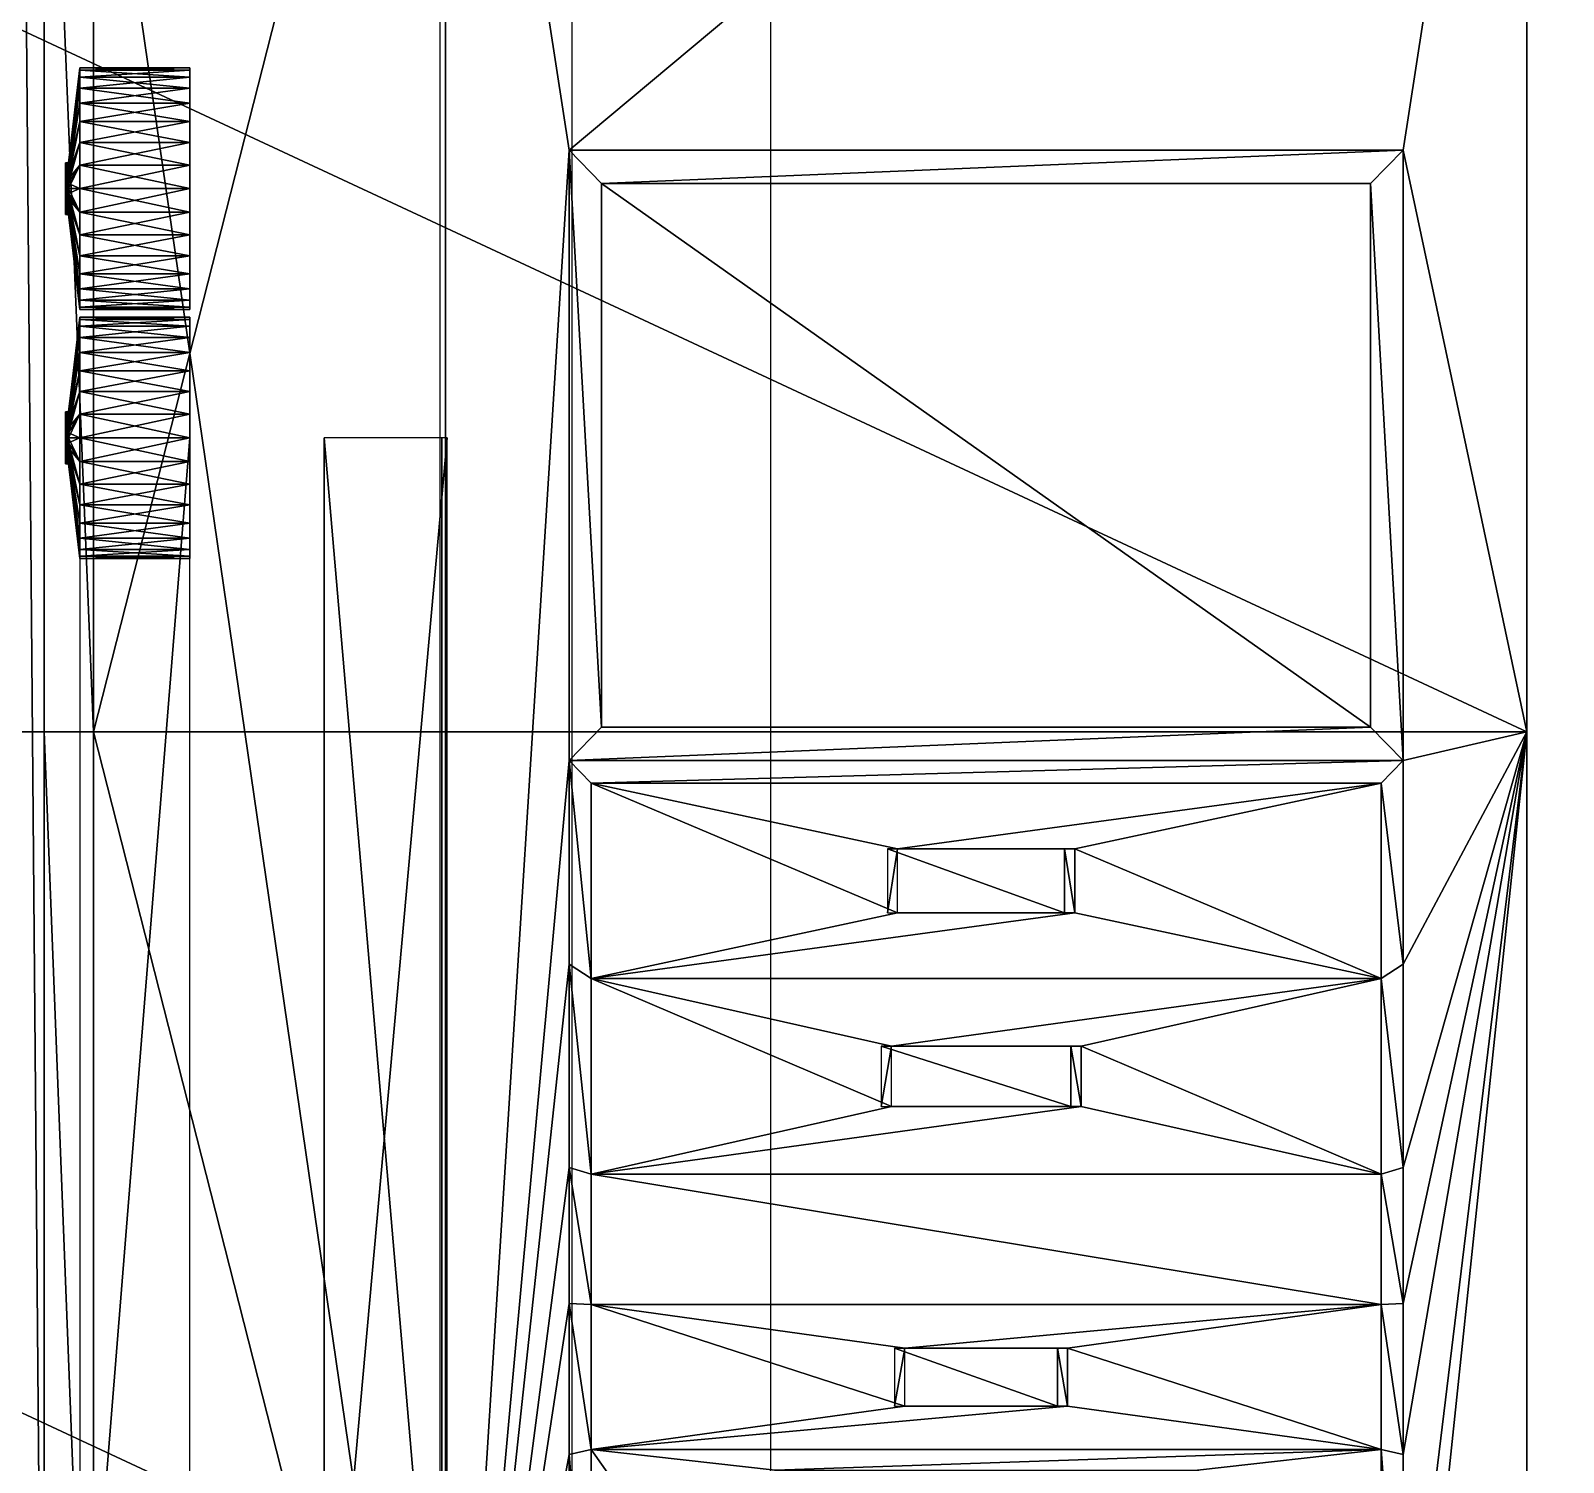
# Model space of a CAD drawing. Units: millimetres at full size, sheet at 1:50. Extents: x -9750 to 9750, y -6680 to 6675.
# Drawn here: x -78.2 to 153.6, y 1553.4 to 1769.9 of the extents above; entities that cross this region are included whole.
import ezdxf

# ---------------------------------------------------------------- set-up
doc = ezdxf.new("R2010")
doc.units = ezdxf.units.MM
doc.header["$LTSCALE"] = 50
doc.layers.add('0-9_部品実装', color=7, linetype='Continuous')
doc.layers.add('0-A_汎用オブジェクト（実装）', color=4, linetype='Continuous')

msp = doc.modelspace()

# ---------------------------------------------------------------- wipeouts: each hides what was drawn before it
msp.add_wipeout([(-3365.77, 3792.05), (-3365.77, -1764.95), (296.23, -1764.95), (296.23, -1764.95)])

# ---------------------------------------------------------------- next in the draw order: wipeouts: each hides what was drawn before it
msp.add_wipeout([(-3365.77, 3792.05), (296.23, -1764.95), (296.23, 3792.05), (296.23, 3792.05)])

# ---------------------------------------------------------------- next in the draw order: wipeouts: each hides what was drawn before it
msp.add_wipeout([(-285.56, 1436.29), (296.23, 1436.29), (296.23, 1779.3), (296.23, 1779.3)])

# ---------------------------------------------------------------- next in the draw order: wipeouts: each hides what was drawn before it
msp.add_wipeout([(-285.56, 1436.29), (296.23, 1779.3), (-285.56, 1779.3), (-285.56, 1779.3)])

# ---------------------------------------------------------------- next in the draw order: linework, layer by layer
at = {"layer": '0-A_汎用オブジェクト（実装）'}
for p, q in [((-54.1, 1762.91), (-54.1, 1764.31)), ((-54.1, 1758.96), (-54.1, 1764.31)), ((-54.1, 1746.04), (-54.1, 1764.31)), ((-54.1, 1764.31), (-54.1, 1758.96)), ((-54.1, 1764.31), (-54.1, 1746.04)), ((-54.1, 1746.04), (-54.1, 1764.31)), ((-54.1, 1758.96), (-54.1, 1762.91)), ((-54.1, 1762.91), (-54.1, 1758.96)), ((-54.1, 1746.04), (-54.1, 1758.96)), ((-54.1, 1753.03), (-54.1, 1758.96)), ((-54.1, 1758.96), (-54.1, 1753.03)), ((-54.1, 1758.96), (-54.1, 1746.04)), ((-54.1, 1746.04), (-54.1, 1753.03)), ((-54.1, 1753.03), (-54.1, 1746.04)), ((-72.9, 1749.95), (-72.9, 1749.65)), ((-72.9, 1749.65), (-72.9, 1749.95)), ((-72.9, 1749.65), (-72.9, 1749.95)), ((-72.9, 1749.65), (-72.9, 1744.55)), ((-72.9, 1749.65), (-72.9, 1747.54)), ((-72.9, 1749.65), (-72.9, 1748.8)), ((-72.9, 1748.8), (-72.9, 1749.65)), ((-72.9, 1747.54), (-72.9, 1749.65)), ((-72.9, 1747.54), (-72.9, 1749.65)), ((-72.9, 1744.55), (-72.9, 1749.65)), ((-72.9, 1748.8), (-72.9, 1747.54)), ((-72.9, 1747.54), (-72.9, 1748.8)), ((-72.9, 1747.54), (-72.9, 1746.04)), ((-72.9, 1747.54), (-72.9, 1744.55)), ((-72.9, 1747.54), (-72.9, 1742.43)), ((-72.9, 1742.43), (-72.9, 1747.54)), ((-72.9, 1744.55), (-72.9, 1747.54)), ((-72.9, 1746.04), (-72.9, 1744.55)), ((-54.1, 1739.05), (-54.1, 1746.04)), ((-54.1, 1733.13), (-54.1, 1746.04)), ((-54.1, 1727.78), (-54.1, 1746.04)), ((-54.1, 1746.04), (-54.1, 1727.78)), ((-54.1, 1746.04), (-54.1, 1733.13)), ((-54.1, 1746.04), (-54.1, 1727.78)), ((-54.1, 1746.04), (-54.1, 1739.05)), ((-72.9, 1744.55), (-72.9, 1743.28)), ((-72.9, 1744.55), (-72.9, 1742.43)), ((-72.9, 1744.55), (-72.9, 1742.43)), ((-72.9, 1742.43), (-72.9, 1744.55)), ((-72.9, 1743.28), (-72.9, 1744.55)), ((-72.9, 1743.28), (-72.9, 1742.43)), ((-72.9, 1742.43), (-72.9, 1743.28)), ((-72.9, 1742.43), (-72.9, 1742.14)), ((-72.9, 1742.14), (-72.9, 1742.43)), ((-72.9, 1742.43), (-72.9, 1742.14)), ((-54.1, 1733.13), (-54.1, 1739.05)), ((-54.1, 1739.05), (-54.1, 1733.13)), ((-54.1, 1729.17), (-54.1, 1733.13)), ((-54.1, 1727.78), (-54.1, 1733.13)), ((-54.1, 1733.13), (-54.1, 1727.78)), ((-54.1, 1733.13), (-54.1, 1729.17)), ((-54.1, 1727.78), (-54.1, 1729.17)), ((-54.1, 1708.35), (-54.1, 1726.61)), ((-54.1, 1721.27), (-54.1, 1726.61)), ((-54.1, 1725.22), (-54.1, 1726.61)), ((-54.1, 1726.61), (-54.1, 1721.27)), ((-54.1, 1708.35), (-54.1, 1726.61)), ((-54.1, 1726.61), (-54.1, 1708.35)), ((-54.1, 1721.27), (-54.1, 1725.22)), ((-54.1, 1725.22), (-54.1, 1721.27)), ((-54.1, 1708.35), (-54.1, 1721.27)), ((-54.1, 1715.34), (-54.1, 1721.27)), ((-54.1, 1721.27), (-54.1, 1715.34)), ((-54.1, 1708.35), (-54.1, 1715.34)), ((-54.1, 1715.34), (-54.1, 1708.35)), ((-72.9, 1712.26), (-72.9, 1711.96)), ((-72.9, 1711.96), (-72.9, 1712.26)), ((-72.9, 1711.96), (-72.9, 1712.26)), ((-72.9, 1711.96), (-72.9, 1706.86)), ((-72.9, 1711.96), (-72.9, 1709.85)), ((-72.9, 1711.96), (-72.9, 1711.11)), ((-72.9, 1711.11), (-72.9, 1711.96)), ((-72.9, 1706.86), (-72.9, 1711.96)), ((-72.9, 1709.85), (-72.9, 1711.96)), ((-72.9, 1709.85), (-72.9, 1711.96)), ((-72.9, 1711.11), (-72.9, 1709.85)), ((-72.9, 1709.85), (-72.9, 1711.11)), ((-72.9, 1709.85), (-72.9, 1706.86)), ((-72.9, 1709.85), (-72.9, 1704.74)), ((-72.9, 1704.74), (-72.9, 1709.85)), ((-72.9, 1706.86), (-72.9, 1709.85)), ((-72.9, 1708.35), (-72.9, 1709.85)), ((-72.9, 1706.86), (-72.9, 1708.35)), ((-54.1, 1701.36), (-54.1, 1708.35)), ((-54.1, 1695.44), (-54.1, 1708.35)), ((-54.1, 1690.09), (-54.1, 1708.35)), ((-54.1, 1708.35), (-54.1, 1701.36)), ((-54.1, 1708.35), (-54.1, 1690.09)), ((-54.1, 1708.35), (-54.1, 1690.09)), ((-54.1, 1708.35), (-54.1, 1695.44)), ((-33.77, 1501.05), (-33.77, 1708.35)), ((-33.77, 1501.05), (-33.77, 1708.35)), ((-33.77, 1501.05), (-33.77, 1708.35)), ((-33.77, 1501.05), (-33.77, 1708.35)), ((-72.9, 1706.86), (-72.9, 1705.59)), ((-72.9, 1706.86), (-72.9, 1704.74)), ((-72.9, 1706.86), (-72.9, 1704.74)), ((-72.9, 1705.59), (-72.9, 1706.86)), ((-72.9, 1704.74), (-72.9, 1706.86)), ((-72.9, 1705.59), (-72.9, 1704.74)), ((-72.9, 1704.74), (-72.9, 1705.59)), ((-72.9, 1704.74), (-72.9, 1704.44)), ((-72.9, 1704.44), (-72.9, 1704.74)), ((-72.9, 1704.74), (-72.9, 1704.44)), ((-54.1, 1695.44), (-54.1, 1701.36)), ((-54.1, 1701.36), (-54.1, 1695.44)), ((-54.1, 1691.48), (-54.1, 1695.44)), ((-54.1, 1690.09), (-54.1, 1695.44)), ((-54.1, 1695.44), (-54.1, 1690.09)), ((-54.1, 1695.44), (-54.1, 1691.48)), ((-54.1, 1690.09), (-54.1, 1691.48))]:
    msp.add_line(p, q, dxfattribs=at)
for points in [[(-80.19, 1936.94), (-76.12, 1454.76), (-76.12, 1940.74)], [(-80.19, 1936.94), (-80.19, 1458.55), (-76.12, 1454.76), (-80.19, 1936.94), (-296.24, 1458.55), (-80.19, 1458.55)], [(-68.63, 1663.87), (-68.63, 1855.89), (-76.12, 1845.46), (-68.63, 1663.87), (-76.12, 1845.46), (-76.12, 1663.87)], [(-70.7, 1763.95), (-70.7, 1764.31), (-72.42, 1749.95)], [(-70.7, 1764.31), (-72.42, 1749.95), (-72.42, 1749.87)], [(-70.7, 1764.31), (-72.42, 1749.87), (-70.7, 1763.95)], [(-70.7, 1762.91), (-70.7, 1763.95), (-72.42, 1749.87)], [(-70.7, 1763.95), (-72.42, 1749.95), (-72.42, 1749.87)], [(-70.7, 1763.95), (-72.42, 1749.87), (-72.42, 1749.65)], [(-70.7, 1763.95), (-72.42, 1749.65), (-70.7, 1762.91)], [(-54.1, 1763.95), (-70.7, 1764.31), (-70.7, 1763.95)], [(-54.1, 1763.95), (-54.1, 1764.31), (-70.7, 1764.31)], [(-54.1, 1764.31), (-70.7, 1763.95), (-54.1, 1763.95)], [(-54.1, 1764.31), (-70.7, 1764.31), (-70.7, 1763.95)], [(-54.1, 1762.91), (-54.1, 1763.95), (-70.7, 1763.95)], [(-54.1, 1762.91), (-70.7, 1763.95), (-70.7, 1762.91)], [(-54.1, 1763.95), (-70.7, 1762.91), (-54.1, 1762.91)], [(-54.1, 1763.95), (-70.7, 1763.95), (-70.7, 1762.91)], [(-54.1, 1762.91), (-54.1, 1764.31), (-54.1, 1763.95)], [(-70.7, 1761.23), (-70.7, 1762.91), (-72.42, 1749.65)], [(-70.7, 1762.91), (-72.42, 1749.87), (-72.42, 1749.65)], [(-70.7, 1762.91), (-72.42, 1749.65), (-72.42, 1749.29)], [(-70.7, 1762.91), (-72.42, 1749.29), (-70.7, 1761.23)], [(-70.7, 1758.96), (-70.7, 1761.23), (-72.42, 1749.29), (-70.7, 1758.96), (-72.42, 1749.29), (-72.42, 1748.8)], [(-70.7, 1761.23), (-72.42, 1749.65), (-72.42, 1749.29)], [(-70.7, 1761.23), (-72.42, 1749.29), (-72.42, 1748.8)], [(-70.7, 1761.23), (-72.42, 1748.8), (-70.7, 1758.96)], [(-54.1, 1761.23), (-70.7, 1762.91), (-70.7, 1761.23)], [(-54.1, 1761.23), (-54.1, 1762.91), (-70.7, 1762.91)], [(-54.1, 1762.91), (-70.7, 1762.91), (-70.7, 1761.23), (-54.1, 1762.91), (-70.7, 1761.23), (-54.1, 1761.23)], [(-54.1, 1758.96), (-70.7, 1761.23), (-70.7, 1758.96)], [(-54.1, 1758.96), (-54.1, 1761.23), (-70.7, 1761.23)], [(-54.1, 1761.23), (-70.7, 1758.96), (-54.1, 1758.96)], [(-54.1, 1761.23), (-70.7, 1761.23), (-70.7, 1758.96)], [(-70.7, 1756.19), (-70.7, 1758.96), (-72.42, 1748.8)], [(-70.7, 1758.96), (-72.42, 1748.8), (-72.42, 1748.21)], [(-70.7, 1758.96), (-72.42, 1748.21), (-70.7, 1756.19)], [(-54.1, 1756.19), (-54.1, 1758.96), (-70.7, 1758.96)], [(-54.1, 1756.19), (-70.7, 1758.96), (-70.7, 1756.19)], [(-54.1, 1758.96), (-70.7, 1758.96), (-70.7, 1756.19)], [(-54.1, 1758.96), (-70.7, 1756.19), (-54.1, 1756.19)], [(-70.7, 1753.03), (-72.42, 1748.21), (-72.42, 1747.54), (-70.7, 1753.03), (-70.7, 1756.19), (-72.42, 1748.21)], [(-70.7, 1756.19), (-72.42, 1748.8), (-72.42, 1748.21)], [(-70.7, 1756.19), (-72.42, 1748.21), (-72.42, 1747.54)], [(-70.7, 1756.19), (-72.42, 1747.54), (-70.7, 1753.03)], [(-54.1, 1753.03), (-70.7, 1756.19), (-70.7, 1753.03)], [(-54.1, 1753.03), (-54.1, 1756.19), (-70.7, 1756.19)], [(-54.1, 1756.19), (-70.7, 1756.19), (-70.7, 1753.03)], [(-54.1, 1756.19), (-70.7, 1753.03), (-54.1, 1753.03)], [(-70.7, 1749.6), (-70.7, 1753.03), (-72.42, 1747.54)], [(-70.7, 1753.03), (-72.42, 1747.54), (-72.42, 1746.8)], [(-70.7, 1753.03), (-72.42, 1746.8), (-70.7, 1749.6)], [(-54.1, 1749.6), (-54.1, 1753.03), (-70.7, 1753.03)], [(-54.1, 1749.6), (-70.7, 1753.03), (-70.7, 1749.6)], [(-54.1, 1753.03), (-70.7, 1753.03), (-70.7, 1749.6)], [(-54.1, 1753.03), (-70.7, 1749.6), (-54.1, 1749.6)], [(-72.42, 1749.87), (-72.42, 1749.95), (-72.9, 1749.95)], [(-72.42, 1749.87), (-72.9, 1749.95), (-72.9, 1749.87)], [(-72.42, 1749.95), (-72.9, 1749.87), (-72.42, 1749.87)], [(-72.42, 1749.95), (-72.9, 1749.95), (-72.9, 1749.87)], [(-72.42, 1749.65), (-72.9, 1749.87), (-72.9, 1749.65), (-72.42, 1749.65), (-72.42, 1749.87), (-72.9, 1749.87)], [(-72.42, 1749.87), (-72.9, 1749.87), (-72.9, 1749.65)], [(-72.42, 1749.87), (-72.9, 1749.65), (-72.42, 1749.65)], [(-72.42, 1749.29), (-72.42, 1749.65), (-72.9, 1749.65), (-72.42, 1749.29), (-72.9, 1749.65), (-72.9, 1749.29)], [(-72.42, 1749.65), (-72.9, 1749.29), (-72.42, 1749.29)], [(-72.42, 1749.65), (-72.9, 1749.65), (-72.9, 1749.29)], [(-72.42, 1748.8), (-72.42, 1749.29), (-72.9, 1749.29)], [(-72.42, 1748.8), (-72.9, 1749.29), (-72.9, 1748.8)], [(-72.42, 1749.29), (-72.9, 1749.29), (-72.9, 1748.8)], [(-72.42, 1749.29), (-72.9, 1748.8), (-72.42, 1748.8)], [(-72.42, 1748.21), (-72.9, 1748.8), (-72.9, 1748.21)], [(-72.42, 1748.21), (-72.42, 1748.8), (-72.9, 1748.8)], [(-72.42, 1748.8), (-72.9, 1748.8), (-72.9, 1748.21), (-72.42, 1748.8), (-72.9, 1748.21), (-72.42, 1748.21)], [(-72.42, 1747.54), (-72.9, 1748.21), (-72.9, 1747.54)], [(-72.42, 1747.54), (-72.42, 1748.21), (-72.9, 1748.21)], [(-72.42, 1748.21), (-72.9, 1747.54), (-72.42, 1747.54)], [(-72.42, 1748.21), (-72.9, 1748.21), (-72.9, 1747.54)], [(-72.42, 1746.8), (-72.42, 1747.54), (-72.9, 1747.54), (-72.42, 1746.8), (-72.9, 1747.54), (-72.9, 1746.8)], [(-72.42, 1747.54), (-72.9, 1746.8), (-72.42, 1746.8)], [(-72.42, 1747.54), (-72.9, 1747.54), (-72.9, 1746.8)], [(-70.7, 1746.04), (-70.7, 1749.6), (-72.42, 1746.8)], [(-70.7, 1749.6), (-72.42, 1747.54), (-72.42, 1746.8)], [(-70.7, 1749.6), (-72.42, 1746.8), (-72.42, 1746.04)], [(-70.7, 1749.6), (-72.42, 1746.04), (-70.7, 1746.04)], [(-54.1, 1746.04), (-54.1, 1749.6), (-70.7, 1749.6)], [(-54.1, 1746.04), (-70.7, 1749.6), (-70.7, 1746.04)], [(-54.1, 1749.6), (-70.7, 1746.04), (-54.1, 1746.04)], [(-54.1, 1749.6), (-70.7, 1749.6), (-70.7, 1746.04)], [(-72.42, 1746.04), (-72.9, 1746.8), (-72.9, 1746.04), (-72.42, 1746.04), (-72.42, 1746.8), (-72.9, 1746.8)], [(-72.42, 1746.8), (-72.9, 1746.04), (-72.42, 1746.04)], [(-72.42, 1746.8), (-72.9, 1746.8), (-72.9, 1746.04)], [(-72.42, 1745.28), (-72.9, 1746.04), (-72.9, 1745.28)], [(-72.42, 1745.28), (-72.42, 1746.04), (-72.9, 1746.04)], [(-72.42, 1746.04), (-72.9, 1746.04), (-72.9, 1745.28)], [(-72.42, 1746.04), (-72.9, 1745.28), (-72.42, 1745.28)], [(-72.42, 1744.55), (-72.9, 1745.28), (-72.9, 1744.55)], [(-72.42, 1744.55), (-72.42, 1745.28), (-72.9, 1745.28)], [(-72.42, 1745.28), (-72.9, 1745.28), (-72.9, 1744.55), (-72.42, 1745.28), (-72.9, 1744.55), (-72.42, 1744.55)], [(-70.7, 1746.04), (-72.42, 1746.8), (-72.42, 1746.04)], [(-70.7, 1742.48), (-70.7, 1746.04), (-72.42, 1746.04)], [(-70.7, 1742.48), (-72.42, 1746.04), (-72.42, 1745.28)], [(-70.7, 1746.04), (-72.42, 1745.28), (-70.7, 1742.48)], [(-70.7, 1746.04), (-72.42, 1746.04), (-72.42, 1745.28)], [(-70.7, 1739.05), (-70.7, 1742.48), (-72.42, 1745.28)], [(-70.7, 1739.05), (-72.42, 1745.28), (-72.42, 1744.55)], [(-70.7, 1742.48), (-72.42, 1745.28), (-72.42, 1744.55), (-70.7, 1742.48), (-72.42, 1744.55), (-70.7, 1739.05)], [(-54.1, 1742.48), (-54.1, 1746.04), (-70.7, 1746.04)], [(-54.1, 1742.48), (-70.7, 1746.04), (-70.7, 1742.48)], [(-54.1, 1746.04), (-70.7, 1742.48), (-54.1, 1742.48)], [(-54.1, 1746.04), (-70.7, 1746.04), (-70.7, 1742.48)], [(-72.42, 1743.87), (-72.42, 1744.55), (-72.9, 1744.55)], [(-72.42, 1743.87), (-72.9, 1744.55), (-72.9, 1743.87)], [(-72.42, 1744.55), (-72.9, 1743.87), (-72.42, 1743.87)], [(-72.42, 1744.55), (-72.9, 1744.55), (-72.9, 1743.87)], [(-72.42, 1743.28), (-72.42, 1743.87), (-72.9, 1743.87), (-72.42, 1743.28), (-72.9, 1743.87), (-72.9, 1743.28)], [(-72.42, 1743.87), (-72.9, 1743.28), (-72.42, 1743.28)], [(-72.42, 1743.87), (-72.9, 1743.87), (-72.9, 1743.28)], [(-72.42, 1742.79), (-72.9, 1743.28), (-72.9, 1742.79)], [(-72.42, 1742.79), (-72.42, 1743.28), (-72.9, 1743.28)], [(-72.42, 1743.28), (-72.9, 1742.79), (-72.42, 1742.79)], [(-72.42, 1743.28), (-72.9, 1743.28), (-72.9, 1742.79)], [(-72.42, 1742.43), (-72.42, 1742.79), (-72.9, 1742.79)], [(-72.42, 1742.43), (-72.9, 1742.79), (-72.9, 1742.43)], [(-72.42, 1742.79), (-72.9, 1742.43), (-72.42, 1742.43)], [(-72.42, 1742.79), (-72.9, 1742.79), (-72.9, 1742.43)], [(-70.7, 1735.89), (-70.7, 1739.05), (-72.42, 1744.55)], [(-70.7, 1735.89), (-72.42, 1744.55), (-72.42, 1743.87)], [(-70.7, 1739.05), (-72.42, 1744.55), (-72.42, 1743.87)], [(-70.7, 1733.13), (-70.7, 1735.89), (-72.42, 1743.87)], [(-70.7, 1733.13), (-72.42, 1743.87), (-72.42, 1743.28)], [(-70.7, 1735.89), (-72.42, 1743.87), (-72.42, 1743.28)], [(-70.7, 1739.05), (-72.42, 1743.87), (-70.7, 1735.89)], [(-70.7, 1730.86), (-70.7, 1733.13), (-72.42, 1743.28)], [(-70.7, 1730.86), (-72.42, 1743.28), (-72.42, 1742.79)], [(-70.7, 1733.13), (-72.42, 1743.28), (-72.42, 1742.79)], [(-70.7, 1735.89), (-72.42, 1743.28), (-70.7, 1733.13)], [(-70.7, 1729.17), (-70.7, 1730.86), (-72.42, 1742.79)], [(-70.7, 1729.17), (-72.42, 1742.79), (-72.42, 1742.43)], [(-70.7, 1730.86), (-72.42, 1742.79), (-72.42, 1742.43)], [(-70.7, 1733.13), (-72.42, 1742.79), (-70.7, 1730.86)], [(-72.42, 1742.21), (-72.42, 1742.43), (-72.9, 1742.43)], [(-72.42, 1742.21), (-72.9, 1742.43), (-72.9, 1742.21)], [(-72.42, 1742.43), (-72.9, 1742.43), (-72.9, 1742.21), (-72.42, 1742.43), (-72.9, 1742.21), (-72.42, 1742.21)], [(-72.42, 1742.14), (-72.9, 1742.21), (-72.9, 1742.14)], [(-72.42, 1742.14), (-72.42, 1742.21), (-72.9, 1742.21)], [(-72.42, 1742.21), (-72.9, 1742.14), (-72.42, 1742.14)], [(-72.42, 1742.21), (-72.9, 1742.21), (-72.9, 1742.14)], [(-70.7, 1728.13), (-70.7, 1729.17), (-72.42, 1742.43)], [(-70.7, 1728.13), (-72.42, 1742.43), (-72.42, 1742.21)], [(-70.7, 1729.17), (-72.42, 1742.43), (-72.42, 1742.21)], [(-70.7, 1730.86), (-72.42, 1742.43), (-70.7, 1729.17)], [(-70.7, 1727.78), (-70.7, 1728.13), (-72.42, 1742.21)], [(-70.7, 1727.78), (-72.42, 1742.21), (-72.42, 1742.14)], [(-70.7, 1728.13), (-72.42, 1742.21), (-72.42, 1742.14)], [(-70.7, 1729.17), (-72.42, 1742.21), (-70.7, 1728.13)], [(-70.7, 1728.13), (-72.42, 1742.14), (-70.7, 1727.78)], [(-54.1, 1739.05), (-70.7, 1742.48), (-70.7, 1739.05)], [(-54.1, 1739.05), (-54.1, 1742.48), (-70.7, 1742.48)], [(-54.1, 1742.48), (-70.7, 1739.05), (-54.1, 1739.05)], [(-54.1, 1742.48), (-70.7, 1742.48), (-70.7, 1739.05)], [(-54.1, 1735.89), (-70.7, 1739.05), (-70.7, 1735.89)], [(-54.1, 1735.89), (-54.1, 1739.05), (-70.7, 1739.05)], [(-54.1, 1739.05), (-70.7, 1735.89), (-54.1, 1735.89)], [(-54.1, 1739.05), (-70.7, 1739.05), (-70.7, 1735.89)], [(-54.1, 1733.13), (-70.7, 1735.89), (-70.7, 1733.13)], [(-54.1, 1733.13), (-54.1, 1735.89), (-70.7, 1735.89)], [(-54.1, 1735.89), (-70.7, 1733.13), (-54.1, 1733.13)], [(-54.1, 1735.89), (-70.7, 1735.89), (-70.7, 1733.13)], [(-54.1, 1730.86), (-70.7, 1733.13), (-70.7, 1730.86)], [(-54.1, 1730.86), (-54.1, 1733.13), (-70.7, 1733.13)], [(-54.1, 1733.13), (-70.7, 1730.86), (-54.1, 1730.86)], [(-54.1, 1733.13), (-70.7, 1733.13), (-70.7, 1730.86)], [(-54.1, 1729.17), (-54.1, 1730.86), (-70.7, 1730.86)], [(-54.1, 1729.17), (-70.7, 1730.86), (-70.7, 1729.17)], [(-54.1, 1730.86), (-70.7, 1730.86), (-70.7, 1729.17), (-54.1, 1730.86), (-70.7, 1729.17), (-54.1, 1729.17)], [(-54.1, 1728.13), (-54.1, 1729.17), (-70.7, 1729.17)], [(-54.1, 1728.13), (-70.7, 1729.17), (-70.7, 1728.13)], [(-54.1, 1729.17), (-70.7, 1728.13), (-54.1, 1728.13)], [(-54.1, 1729.17), (-70.7, 1729.17), (-70.7, 1728.13)], [(-54.1, 1727.78), (-54.1, 1729.17), (-54.1, 1728.13)], [(-70.7, 1726.26), (-72.42, 1712.26), (-72.42, 1712.18), (-70.7, 1726.26), (-70.7, 1726.61), (-72.42, 1712.26)], [(-70.7, 1726.61), (-72.42, 1712.26), (-72.42, 1712.18)], [(-70.7, 1726.61), (-72.42, 1712.18), (-70.7, 1726.26)], [(-54.1, 1727.78), (-70.7, 1728.13), (-70.7, 1727.78)], [(-54.1, 1727.78), (-54.1, 1728.13), (-70.7, 1728.13)], [(-54.1, 1728.13), (-70.7, 1727.78), (-54.1, 1727.78)], [(-54.1, 1728.13), (-70.7, 1728.13), (-70.7, 1727.78)], [(-54.1, 1726.26), (-54.1, 1726.61), (-70.7, 1726.61)], [(-54.1, 1726.26), (-70.7, 1726.61), (-70.7, 1726.26)], [(-54.1, 1726.61), (-70.7, 1726.61), (-70.7, 1726.26)], [(-54.1, 1726.61), (-70.7, 1726.26), (-54.1, 1726.26)], [(-54.1, 1725.22), (-54.1, 1726.61), (-54.1, 1726.26)], [(-70.7, 1725.22), (-70.7, 1726.26), (-72.42, 1712.18), (-70.7, 1725.22), (-72.42, 1712.18), (-72.42, 1711.96)], [(-70.7, 1726.26), (-72.42, 1712.18), (-72.42, 1711.96)], [(-70.7, 1726.26), (-72.42, 1711.96), (-70.7, 1725.22)], [(-70.7, 1723.54), (-70.7, 1725.22), (-72.42, 1711.96)], [(-70.7, 1725.22), (-72.42, 1711.96), (-72.42, 1711.6)], [(-70.7, 1725.22), (-72.42, 1711.6), (-70.7, 1723.54)], [(-54.1, 1725.22), (-54.1, 1726.26), (-70.7, 1726.26)], [(-54.1, 1725.22), (-70.7, 1726.26), (-70.7, 1725.22)], [(-54.1, 1726.26), (-70.7, 1726.26), (-70.7, 1725.22)], [(-54.1, 1726.26), (-70.7, 1725.22), (-54.1, 1725.22)], [(-54.1, 1723.54), (-54.1, 1725.22), (-70.7, 1725.22)], [(-54.1, 1723.54), (-70.7, 1725.22), (-70.7, 1723.54)], [(-54.1, 1725.22), (-70.7, 1723.54), (-54.1, 1723.54)], [(-54.1, 1725.22), (-70.7, 1725.22), (-70.7, 1723.54)], [(-70.7, 1721.27), (-70.7, 1723.54), (-72.42, 1711.6)], [(-70.7, 1723.54), (-72.42, 1711.96), (-72.42, 1711.6)], [(-70.7, 1723.54), (-72.42, 1711.6), (-72.42, 1711.11)], [(-70.7, 1723.54), (-72.42, 1711.11), (-70.7, 1721.27)], [(-54.1, 1721.27), (-54.1, 1723.54), (-70.7, 1723.54)], [(-54.1, 1721.27), (-70.7, 1723.54), (-70.7, 1721.27)], [(-54.1, 1723.54), (-70.7, 1723.54), (-70.7, 1721.27)], [(-54.1, 1723.54), (-70.7, 1721.27), (-54.1, 1721.27)], [(-70.7, 1718.5), (-72.42, 1711.11), (-72.42, 1710.52), (-70.7, 1718.5), (-70.7, 1721.27), (-72.42, 1711.11)], [(-70.7, 1721.27), (-72.42, 1711.6), (-72.42, 1711.11)], [(-70.7, 1721.27), (-72.42, 1711.11), (-72.42, 1710.52)], [(-70.7, 1721.27), (-72.42, 1710.52), (-70.7, 1718.5)], [(-54.1, 1718.5), (-54.1, 1721.27), (-70.7, 1721.27)], [(-54.1, 1718.5), (-70.7, 1721.27), (-70.7, 1718.5)], [(-54.1, 1721.27), (-70.7, 1718.5), (-54.1, 1718.5)], [(-54.1, 1721.27), (-70.7, 1721.27), (-70.7, 1718.5)], [(-70.7, 1715.34), (-70.7, 1718.5), (-72.42, 1710.52)], [(-70.7, 1718.5), (-72.42, 1710.52), (-72.42, 1709.85)], [(-70.7, 1718.5), (-72.42, 1709.85), (-70.7, 1715.34)], [(-54.1, 1715.34), (-54.1, 1718.5), (-70.7, 1718.5)], [(-54.1, 1715.34), (-70.7, 1718.5), (-70.7, 1715.34)], [(-54.1, 1718.5), (-70.7, 1718.5), (-70.7, 1715.34)], [(-54.1, 1718.5), (-70.7, 1715.34), (-54.1, 1715.34)], [(-70.7, 1711.91), (-70.7, 1715.34), (-72.42, 1709.85)], [(-70.7, 1715.34), (-72.42, 1710.52), (-72.42, 1709.85)], [(-70.7, 1715.34), (-72.42, 1709.85), (-72.42, 1709.11)], [(-70.7, 1715.34), (-72.42, 1709.11), (-70.7, 1711.91)], [(-54.1, 1711.91), (-70.7, 1715.34), (-70.7, 1711.91)], [(-54.1, 1711.91), (-54.1, 1715.34), (-70.7, 1715.34)], [(-54.1, 1715.34), (-70.7, 1715.34), (-70.7, 1711.91)], [(-54.1, 1715.34), (-70.7, 1711.91), (-54.1, 1711.91)], [(-72.42, 1712.18), (-72.9, 1712.26), (-72.9, 1712.18), (-72.42, 1712.18), (-72.42, 1712.26), (-72.9, 1712.26)], [(-72.42, 1712.26), (-72.9, 1712.26), (-72.9, 1712.18)], [(-72.42, 1712.26), (-72.9, 1712.18), (-72.42, 1712.18)], [(-72.42, 1711.96), (-72.9, 1712.18), (-72.9, 1711.96), (-72.42, 1711.96), (-72.42, 1712.18), (-72.9, 1712.18)], [(-72.42, 1712.18), (-72.9, 1711.96), (-72.42, 1711.96)], [(-72.42, 1712.18), (-72.9, 1712.18), (-72.9, 1711.96)], [(-72.42, 1711.6), (-72.42, 1711.96), (-72.9, 1711.96)], [(-72.42, 1711.6), (-72.9, 1711.96), (-72.9, 1711.6)], [(-72.42, 1711.96), (-72.9, 1711.6), (-72.42, 1711.6)], [(-72.42, 1711.96), (-72.9, 1711.96), (-72.9, 1711.6)], [(-72.42, 1711.11), (-72.9, 1711.6), (-72.9, 1711.11), (-72.42, 1711.11), (-72.42, 1711.6), (-72.9, 1711.6)], [(-72.42, 1711.6), (-72.9, 1711.6), (-72.9, 1711.11)], [(-72.42, 1711.6), (-72.9, 1711.11), (-72.42, 1711.11)], [(-72.42, 1710.52), (-72.9, 1711.11), (-72.9, 1710.52)], [(-72.42, 1710.52), (-72.42, 1711.11), (-72.9, 1711.11)], [(-72.42, 1711.11), (-72.9, 1710.52), (-72.42, 1710.52)], [(-72.42, 1711.11), (-72.9, 1711.11), (-72.9, 1710.52)], [(-72.42, 1709.85), (-72.9, 1710.52), (-72.9, 1709.85)], [(-72.42, 1709.85), (-72.42, 1710.52), (-72.9, 1710.52)], [(-72.42, 1710.52), (-72.9, 1710.52), (-72.9, 1709.85)], [(-72.42, 1710.52), (-72.9, 1709.85), (-72.42, 1709.85)], [(-70.7, 1708.35), (-70.7, 1711.91), (-72.42, 1709.11)], [(-70.7, 1711.91), (-72.42, 1709.85), (-72.42, 1709.11)], [(-70.7, 1711.91), (-72.42, 1709.11), (-72.42, 1708.35)], [(-70.7, 1711.91), (-72.42, 1708.35), (-70.7, 1708.35)], [(-54.1, 1708.35), (-70.7, 1711.91), (-70.7, 1708.35)], [(-54.1, 1708.35), (-54.1, 1711.91), (-70.7, 1711.91)], [(-54.1, 1711.91), (-70.7, 1708.35), (-54.1, 1708.35)], [(-54.1, 1711.91), (-70.7, 1711.91), (-70.7, 1708.35)], [(-72.42, 1709.11), (-72.9, 1709.85), (-72.9, 1709.11)], [(-72.42, 1709.11), (-72.42, 1709.85), (-72.9, 1709.85)], [(-72.42, 1709.85), (-72.9, 1709.85), (-72.9, 1709.11)], [(-72.42, 1709.85), (-72.9, 1709.11), (-72.42, 1709.11)], [(-72.42, 1708.35), (-72.42, 1709.11), (-72.9, 1709.11)], [(-72.42, 1708.35), (-72.9, 1709.11), (-72.9, 1708.35)], [(-72.42, 1709.11), (-72.9, 1709.11), (-72.9, 1708.35)], [(-72.42, 1709.11), (-72.9, 1708.35), (-72.42, 1708.35)], [(-72.42, 1707.59), (-72.9, 1708.35), (-72.9, 1707.59)], [(-72.42, 1707.59), (-72.42, 1708.35), (-72.9, 1708.35)], [(-72.42, 1708.35), (-72.9, 1707.59), (-72.42, 1707.59)], [(-72.42, 1708.35), (-72.9, 1708.35), (-72.9, 1707.59)], [(-70.7, 1708.35), (-72.42, 1709.11), (-72.42, 1708.35)], [(-70.7, 1704.79), (-70.7, 1708.35), (-72.42, 1708.35)], [(-70.7, 1704.79), (-72.42, 1708.35), (-72.42, 1707.59)], [(-70.7, 1708.35), (-72.42, 1708.35), (-72.42, 1707.59), (-70.7, 1708.35), (-72.42, 1707.59), (-70.7, 1704.79)], [(-70.7, 1501.05), (-54.1, 1708.35), (-70.7, 1708.35)], [(-70.7, 1501.05), (-54.1, 1501.05), (-54.1, 1708.35)], [(-54.1, 1704.79), (-70.7, 1708.35), (-70.7, 1704.79)], [(-54.1, 1704.79), (-54.1, 1708.35), (-70.7, 1708.35)], [(-54.1, 1708.35), (-70.7, 1704.79), (-54.1, 1704.79)], [(-70.7, 1501.05), (-54.1, 1501.05), (-54.1, 1708.35), (-70.7, 1501.05), (-54.1, 1708.35), (-70.7, 1708.35)], [(-72.42, 1706.86), (-72.9, 1707.59), (-72.9, 1706.86), (-72.42, 1706.86), (-72.42, 1707.59), (-72.9, 1707.59)], [(-72.42, 1707.59), (-72.9, 1707.59), (-72.9, 1706.86), (-72.42, 1707.59), (-72.9, 1706.86), (-72.42, 1706.86)], [(-72.42, 1706.18), (-72.9, 1706.86), (-72.9, 1706.18), (-72.42, 1706.18), (-72.42, 1706.86), (-72.9, 1706.86)], [(-72.42, 1706.86), (-72.9, 1706.86), (-72.9, 1706.18), (-72.42, 1706.86), (-72.9, 1706.18), (-72.42, 1706.18)], [(-72.42, 1705.59), (-72.9, 1706.18), (-72.9, 1705.59)], [(-72.42, 1705.59), (-72.42, 1706.18), (-72.9, 1706.18)], [(-72.42, 1706.18), (-72.9, 1705.59), (-72.42, 1705.59)], [(-72.42, 1706.18), (-72.9, 1706.18), (-72.9, 1705.59)], [(-70.7, 1701.36), (-70.7, 1704.79), (-72.42, 1707.59)], [(-70.7, 1701.36), (-72.42, 1707.59), (-72.42, 1706.86)], [(-70.7, 1704.79), (-72.42, 1707.59), (-72.42, 1706.86), (-70.7, 1704.79), (-72.42, 1706.86), (-70.7, 1701.36)], [(-70.7, 1698.2), (-70.7, 1701.36), (-72.42, 1706.86)], [(-70.7, 1698.2), (-72.42, 1706.86), (-72.42, 1706.18)], [(-70.7, 1701.36), (-72.42, 1706.86), (-72.42, 1706.18), (-70.7, 1701.36), (-72.42, 1706.18), (-70.7, 1698.2)], [(-70.7, 1695.44), (-70.7, 1698.2), (-72.42, 1706.18)], [(-70.7, 1695.44), (-72.42, 1706.18), (-72.42, 1705.59)], [(-70.7, 1698.2), (-72.42, 1706.18), (-72.42, 1705.59)], [(-72.42, 1705.1), (-72.9, 1705.59), (-72.9, 1705.1)], [(-72.42, 1705.1), (-72.42, 1705.59), (-72.9, 1705.59)], [(-72.42, 1705.59), (-72.9, 1705.59), (-72.9, 1705.1)], [(-72.42, 1705.59), (-72.9, 1705.1), (-72.42, 1705.1)], [(-72.42, 1704.74), (-72.42, 1705.1), (-72.9, 1705.1), (-72.42, 1704.74), (-72.9, 1705.1), (-72.9, 1704.74)], [(-72.42, 1705.1), (-72.9, 1704.74), (-72.42, 1704.74)], [(-72.42, 1705.1), (-72.9, 1705.1), (-72.9, 1704.74)], [(-72.42, 1704.52), (-72.9, 1704.74), (-72.9, 1704.52)], [(-72.42, 1704.52), (-72.42, 1704.74), (-72.9, 1704.74)], [(-72.42, 1704.74), (-72.9, 1704.74), (-72.9, 1704.52), (-72.42, 1704.74), (-72.9, 1704.52), (-72.42, 1704.52)], [(-72.42, 1704.44), (-72.9, 1704.52), (-72.9, 1704.44)], [(-72.42, 1704.44), (-72.42, 1704.52), (-72.9, 1704.52)], [(-72.42, 1704.52), (-72.9, 1704.44), (-72.42, 1704.44)], [(-72.42, 1704.52), (-72.9, 1704.52), (-72.9, 1704.44)], [(-70.7, 1693.17), (-70.7, 1695.44), (-72.42, 1705.59)], [(-70.7, 1693.17), (-72.42, 1705.59), (-72.42, 1705.1)], [(-70.7, 1695.44), (-72.42, 1705.59), (-72.42, 1705.1)], [(-70.7, 1698.2), (-72.42, 1705.59), (-70.7, 1695.44)], [(-70.7, 1691.48), (-70.7, 1693.17), (-72.42, 1705.1)], [(-70.7, 1691.48), (-72.42, 1705.1), (-72.42, 1704.74)], [(-70.7, 1693.17), (-72.42, 1705.1), (-72.42, 1704.74)], [(-70.7, 1695.44), (-72.42, 1705.1), (-70.7, 1693.17)], [(-70.7, 1690.44), (-70.7, 1691.48), (-72.42, 1704.74)], [(-70.7, 1690.44), (-72.42, 1704.74), (-72.42, 1704.52)], [(-70.7, 1691.48), (-72.42, 1704.74), (-72.42, 1704.52)], [(-70.7, 1693.17), (-72.42, 1704.74), (-70.7, 1691.48)], [(-70.7, 1690.09), (-70.7, 1690.44), (-72.42, 1704.52)], [(-70.7, 1690.09), (-72.42, 1704.52), (-72.42, 1704.44)], [(-70.7, 1690.44), (-72.42, 1704.52), (-72.42, 1704.44)], [(-70.7, 1691.48), (-72.42, 1704.52), (-70.7, 1690.44)], [(-70.7, 1690.44), (-72.42, 1704.44), (-70.7, 1690.09)], [(-54.1, 1701.36), (-54.1, 1704.79), (-70.7, 1704.79), (-54.1, 1701.36), (-70.7, 1704.79), (-70.7, 1701.36)], [(-54.1, 1704.79), (-70.7, 1701.36), (-54.1, 1701.36)], [(-54.1, 1704.79), (-70.7, 1704.79), (-70.7, 1701.36)], [(-54.1, 1698.2), (-70.7, 1701.36), (-70.7, 1698.2)], [(-54.1, 1698.2), (-54.1, 1701.36), (-70.7, 1701.36)], [(-54.1, 1701.36), (-70.7, 1698.2), (-54.1, 1698.2)], [(-54.1, 1701.36), (-70.7, 1701.36), (-70.7, 1698.2)], [(-54.1, 1695.44), (-54.1, 1698.2), (-70.7, 1698.2), (-54.1, 1695.44), (-70.7, 1698.2), (-70.7, 1695.44)], [(-54.1, 1698.2), (-70.7, 1695.44), (-54.1, 1695.44)], [(-54.1, 1698.2), (-70.7, 1698.2), (-70.7, 1695.44)], [(-54.1, 1693.17), (-54.1, 1695.44), (-70.7, 1695.44), (-54.1, 1693.17), (-70.7, 1695.44), (-70.7, 1693.17)], [(-54.1, 1695.44), (-70.7, 1693.17), (-54.1, 1693.17)], [(-54.1, 1695.44), (-70.7, 1695.44), (-70.7, 1693.17)], [(-54.1, 1691.48), (-54.1, 1693.17), (-70.7, 1693.17), (-54.1, 1691.48), (-70.7, 1693.17), (-70.7, 1691.48)], [(-54.1, 1693.17), (-70.7, 1693.17), (-70.7, 1691.48)], [(-54.1, 1693.17), (-70.7, 1691.48), (-54.1, 1691.48)], [(-54.1, 1690.44), (-54.1, 1691.48), (-70.7, 1691.48), (-54.1, 1690.44), (-70.7, 1691.48), (-70.7, 1690.44)], [(-54.1, 1691.48), (-70.7, 1690.44), (-54.1, 1690.44)], [(-54.1, 1691.48), (-70.7, 1691.48), (-70.7, 1690.44)], [(-54.1, 1690.09), (-54.1, 1690.44), (-70.7, 1690.44)], [(-54.1, 1690.09), (-70.7, 1690.44), (-70.7, 1690.09)], [(-54.1, 1690.44), (-70.7, 1690.09), (-54.1, 1690.09)], [(-54.1, 1690.44), (-70.7, 1690.44), (-70.7, 1690.09)], [(-54.1, 1690.09), (-54.1, 1691.48), (-54.1, 1690.44)], [(-68.63, 1471.86), (-68.63, 1663.87), (-76.12, 1663.87)], [(-68.63, 1471.86), (-76.12, 1663.87), (-76.12, 1482.29)]]:
    msp.add_lwpolyline(points, close=True, dxfattribs=at)
for points in [[(-72.9, 1744.55), (-72.9, 1746.04), (-72.9, 1747.54)], [(-54.1, 1721.27), (-54.1, 1708.35), (-70.7, 1708.35), (-70.7, 1704.79), (-54.1, 1708.35)], [(-72.9, 1709.85), (-72.9, 1708.35), (-72.9, 1706.86)]]:
    msp.add_lwpolyline(points, dxfattribs=at)

# ---------------------------------------------------------------- next in the draw order: wipeouts: each hides what was drawn before it
msp.add_wipeout([(283.73, 2707.35), (-16.27, 2707.35), (-16.27, 907.35), (-16.27, 907.35)])

# ---------------------------------------------------------------- next in the draw order: wipeouts: each hides what was drawn before it
msp.add_wipeout([(283.73, 2707.35), (-16.27, 907.35), (283.73, 907.35), (283.73, 907.35)])

# ---------------------------------------------------------------- next in the draw order: linework, layer by layer
at = {"layer": '0-9_部品実装', "color": 4}
msp.add_line((33.73, 1827.35), (33.73, 940.35), dxfattribs=at)
for points in [[(283.73, 2707.35), (-16.27, 2707.35), (-16.27, 1333.9)], [(3.73, 1333.9), (3.73, 1877.35), (33.73, 1877.35)]]:
    msp.add_lwpolyline(points, dxfattribs=at)
at = {"layer": '0-A_汎用オブジェクト（実装）'}
for p, q in [((-15.43, 1454.76), (-15.43, 1872.98)), ((-15.43, 1454.76), (-15.43, 1872.98)), ((148.06, 1872.98), (148.06, 1663.87)), ((148.06, 1663.87), (148.06, 1872.98)), ((148.06, 1663.87), (148.06, 1872.98)), ((148.06, 1872.98), (148.06, 1663.87)), ((148.06, 1663.87), (148.06, 1454.76)), ((148.06, 1454.76), (148.06, 1663.87)), ((148.06, 1454.76), (148.06, 1663.87)), ((148.06, 1663.87), (148.06, 1454.76)), ((51.4, 1646.18), (79.7, 1646.18)), ((79.7, 1646.18), (51.4, 1646.18)), ((51.4, 1636.52), (78.17, 1636.52)), ((50.44, 1616.36), (80.66, 1616.36)), ((80.66, 1616.36), (50.44, 1616.36)), ((50.44, 1607.22), (79.12, 1607.22)), ((51.98, 1607.22), (80.66, 1607.22)), ((52.48, 1570.69), (78.62, 1570.69)), ((78.62, 1570.69), (52.48, 1570.69)), ((52.48, 1561.95), (77.09, 1561.95)), ((54.01, 1561.95), (78.62, 1561.95))]:
    msp.add_line(p, q, dxfattribs=at)
for points in [[(148.06, 1663.87), (148.06, 1872.98), (-300.31, 1872.98)], [(148.06, 1663.87), (-300.31, 1872.98), (-300.31, 1663.87)], [(-76.12, 1872.98), (-76.12, 1454.76), (-15.43, 1454.76)], [(-76.12, 1872.98), (-15.43, 1454.76), (-15.43, 1872.98)], [(-68.63, 1663.87), (-15.43, 1454.76), (-15.43, 1872.98)], [(-15.43, 1872.98), (-68.63, 1855.89), (-68.63, 1663.87)], [(3.27, 1751.85), (-15.43, 1872.98), (-15.43, 1454.76)], [(3.27, 1751.85), (148.06, 1872.98), (-15.43, 1872.98), (3.27, 1751.85), (129.37, 1751.85), (148.06, 1872.98)], [(148.06, 1663.87), (148.06, 1872.98), (129.37, 1751.85)], [(3.27, 1659.57), (3.27, 1751.85), (-15.43, 1454.76)], [(8.18, 1664.61), (8.18, 1746.81), (3.27, 1751.85), (8.18, 1664.61), (3.27, 1751.85), (3.27, 1659.57)], [(8.18, 1746.81), (124.45, 1746.81), (129.37, 1751.85), (8.18, 1746.81), (129.37, 1751.85), (3.27, 1751.85)], [(124.45, 1746.81), (124.45, 1664.61), (129.37, 1659.57), (124.45, 1746.81), (129.37, 1659.57), (129.37, 1751.85)], [(148.06, 1663.87), (129.37, 1751.85), (129.37, 1659.57)], [(8.18, 1746.81), (8.18, 1664.61), (124.45, 1664.61)], [(8.18, 1746.81), (124.45, 1664.61), (124.45, 1746.81)], [(-33.77, 1501.05), (-15.17, 1501.05), (-15.17, 1708.35), (-33.77, 1501.05), (-15.17, 1708.35), (-33.77, 1708.35)], [(-15.98, 1501.05), (-33.77, 1708.35), (-33.77, 1501.05)], [(-15.98, 1501.05), (-15.98, 1708.35), (-33.77, 1708.35)], [(-15.98, 1501.05), (-15.98, 1708.35), (-33.77, 1708.35), (-15.98, 1501.05), (-33.77, 1708.35), (-33.77, 1501.05)], [(124.45, 1664.61), (8.18, 1664.61), (3.27, 1659.57)], [(124.45, 1664.61), (3.27, 1659.57), (129.37, 1659.57)], [(-300.31, 1663.87), (148.06, 1454.76), (148.06, 1663.87)], [(-300.31, 1663.87), (-300.31, 1454.76), (148.06, 1454.76)], [(-68.63, 1663.87), (-68.63, 1471.86), (-15.43, 1454.76)], [(129.37, 1510.32), (129.37, 1486.19), (148.06, 1663.87)], [(129.37, 1486.19), (148.06, 1454.76), (148.06, 1663.87)], [(129.37, 1554.62), (129.37, 1510.32), (148.06, 1663.87)], [(148.06, 1663.87), (129.37, 1659.57), (129.37, 1628.78)], [(148.06, 1663.87), (129.37, 1628.78), (129.37, 1598)], [(129.37, 1577.47), (129.37, 1554.62), (148.06, 1663.87)], [(148.06, 1663.87), (129.37, 1598), (129.37, 1577.47)], [(3.27, 1628.78), (3.27, 1659.57), (-15.43, 1454.76)], [(6.61, 1626.57), (6.61, 1656.14), (3.27, 1659.57), (6.61, 1626.57), (3.27, 1659.57), (3.27, 1628.78)], [(6.61, 1656.14), (129.37, 1659.57), (3.27, 1659.57)], [(6.61, 1656.14), (126.02, 1656.14), (129.37, 1659.57)], [(126.02, 1656.14), (126.02, 1626.57), (129.37, 1628.78), (126.02, 1656.14), (129.37, 1628.78), (129.37, 1659.57)], [(52.93, 1636.52), (6.61, 1656.14), (6.61, 1626.57), (52.93, 1636.52), (52.93, 1646.18), (6.61, 1656.14)], [(52.93, 1646.18), (79.7, 1646.18), (126.02, 1656.14), (52.93, 1646.18), (126.02, 1656.14), (6.61, 1656.14)], [(79.7, 1646.18), (79.7, 1636.52), (126.02, 1626.57), (79.7, 1646.18), (126.02, 1626.57), (126.02, 1656.14)], [(52.93, 1646.18), (51.4, 1636.52), (52.93, 1636.52)], [(52.93, 1646.18), (51.4, 1646.18), (51.4, 1636.52)], [(51.4, 1646.18), (78.17, 1636.52), (78.17, 1646.18)], [(51.4, 1646.18), (51.4, 1636.52), (78.17, 1636.52)], [(79.7, 1636.52), (79.7, 1646.18), (78.17, 1646.18)], [(79.7, 1636.52), (52.93, 1636.52), (6.61, 1626.57)], [(79.7, 1636.52), (6.61, 1626.57), (126.02, 1626.57)], [(3.27, 1598), (3.27, 1628.78), (-15.43, 1454.76)], [(6.61, 1597), (6.61, 1626.57), (3.27, 1628.78)], [(6.61, 1597), (3.27, 1628.78), (3.27, 1598)], [(126.02, 1626.57), (126.02, 1597), (129.37, 1598), (126.02, 1626.57), (129.37, 1598), (129.37, 1628.78)], [(51.98, 1607.22), (51.98, 1616.36), (6.61, 1626.57), (51.98, 1607.22), (6.61, 1626.57), (6.61, 1597)], [(51.98, 1616.36), (80.66, 1616.36), (126.02, 1626.57), (51.98, 1616.36), (126.02, 1626.57), (6.61, 1626.57)], [(80.66, 1616.36), (126.02, 1597), (126.02, 1626.57)], [(51.98, 1616.36), (50.44, 1616.36), (50.44, 1607.22), (51.98, 1616.36), (50.44, 1607.22), (51.98, 1607.22)], [(50.44, 1616.36), (79.12, 1607.22), (79.12, 1616.36), (50.44, 1616.36), (50.44, 1607.22), (79.12, 1607.22)], [(80.66, 1607.22), (80.66, 1616.36), (79.12, 1616.36)], [(80.66, 1607.22), (79.12, 1616.36), (79.12, 1607.22)], [(80.66, 1616.36), (80.66, 1607.22), (126.02, 1597)], [(80.66, 1607.22), (51.98, 1607.22), (6.61, 1597)], [(80.66, 1607.22), (6.61, 1597), (126.02, 1597)], [(-15.43, 1454.76), (3.27, 1554.62), (3.27, 1577.47), (-15.43, 1454.76), (3.27, 1577.47), (3.27, 1598), (-15.43, 1454.76), (3.27, 1486.19), (3.27, 1510.32)], [(6.61, 1577.29), (3.27, 1598), (3.27, 1577.47)], [(6.61, 1577.29), (6.61, 1597), (3.27, 1598)], [(6.61, 1597), (126.02, 1577.29), (126.02, 1597)], [(6.61, 1597), (6.61, 1577.29), (126.02, 1577.29)], [(126.02, 1597), (129.37, 1577.47), (129.37, 1598)], [(126.02, 1597), (126.02, 1577.29), (129.37, 1577.47)], [(6.61, 1555.35), (3.27, 1577.47), (3.27, 1554.62)], [(6.61, 1555.35), (6.61, 1577.29), (3.27, 1577.47)], [(54.01, 1561.95), (6.61, 1577.29), (6.61, 1555.35), (54.01, 1561.95), (54.01, 1570.69), (6.61, 1577.29)], [(54.01, 1570.69), (126.02, 1577.29), (6.61, 1577.29)], [(54.01, 1570.69), (78.62, 1570.69), (126.02, 1577.29)], [(78.62, 1570.69), (78.62, 1561.95), (126.02, 1555.35), (78.62, 1570.69), (126.02, 1555.35), (126.02, 1577.29)], [(126.02, 1577.29), (126.02, 1555.35), (129.37, 1554.62), (126.02, 1577.29), (129.37, 1554.62), (129.37, 1577.47)], [(54.01, 1570.69), (52.48, 1570.69), (52.48, 1561.95), (54.01, 1570.69), (52.48, 1561.95), (54.01, 1561.95)], [(52.48, 1570.69), (52.48, 1561.95), (77.09, 1561.95), (52.48, 1570.69), (77.09, 1561.95), (77.09, 1570.69)], [(78.62, 1561.95), (78.62, 1570.69), (77.09, 1570.69), (78.62, 1561.95), (77.09, 1570.69), (77.09, 1561.95)], [(78.62, 1561.95), (54.01, 1561.95), (6.61, 1555.35)], [(78.62, 1561.95), (6.61, 1555.35), (126.02, 1555.35)], [(6.61, 1512.8), (6.61, 1555.35), (3.27, 1554.62), (6.61, 1512.8), (3.27, 1554.62), (3.27, 1510.32)], [(34.39, 1515.9), (6.61, 1555.35), (6.61, 1512.8), (34.39, 1515.9), (34.39, 1552.24), (6.61, 1555.35)], [(34.39, 1552.24), (98.25, 1552.24), (126.02, 1555.35), (34.39, 1552.24), (126.02, 1555.35), (6.61, 1555.35)], [(98.25, 1552.24), (98.25, 1515.9), (126.02, 1512.8), (98.25, 1552.24), (126.02, 1512.8), (126.02, 1555.35)], [(126.02, 1555.35), (126.02, 1512.8), (129.37, 1510.32), (126.02, 1555.35), (129.37, 1510.32), (129.37, 1554.62)], [(-15.43, 1454.76), (3.27, 1510.32), (3.27, 1554.62)]]:
    msp.add_lwpolyline(points, close=True, dxfattribs=at)
for points in [[(148.06, 1872.98), (148.06, 1663.87), (148.06, 1872.98)], [(-15.98, 1501.05), (-15.98, 1708.35), (-15.98, 1501.05)], [(148.06, 1663.87), (148.06, 1454.76), (148.06, 1663.87)], [(52.93, 1636.52), (79.7, 1636.52), (78.17, 1646.18), (78.17, 1636.52), (79.7, 1636.52)]]:
    msp.add_lwpolyline(points, dxfattribs=at)

doc.saveas('drawing.dxf')
